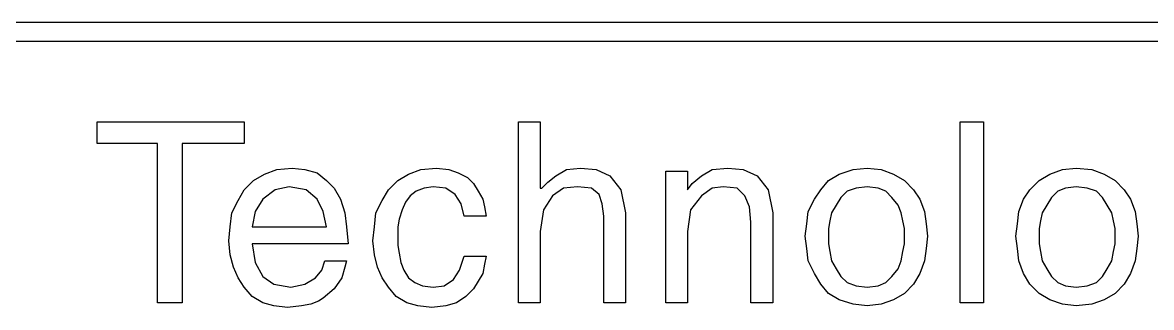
# Model space of a CAD drawing. Extents: x 0 to 406, y 0 to 300.
# Drawn here: x 213.65 to 225.52, y 287.41 to 290.41 of the extents above; entities that cross this region are included whole.
import ezdxf

# ---------------------------------------------------------------- set-up
doc = ezdxf.new("R2010")
doc.units = 0
doc.header["$LTSCALE"] = 12
doc.linetypes.add('0', pattern=[0])
doc.layers.add('TITLEBLK', color=7, linetype='CONTINUOUS')

msp = doc.modelspace()

# ---------------------------------------------------------------- linework, layer by layer
at = {"layer": 'TITLEBLK', "linetype": '0'}
for points in [[(243.043, 290.315), (243.043, 290.413), (203.366, 290.413), (203.366, 290.218), (243.043, 290.218), (243.043, 290.315), (243.043, 290.315)], [(214.43, 289.37), (215.978, 289.37), (215.978, 289.142), (215.326, 289.142), (215.326, 287.464), (215.066, 287.464), (215.066, 289.142), (214.43, 289.142), (214.43, 289.37), (214.43, 289.37)], [(219.987, 287.464), (219.758, 287.464), (219.758, 288.376), (219.742, 288.507), (219.71, 288.604), (219.628, 288.67), (219.481, 288.686), (219.335, 288.67), (219.221, 288.588), (219.123, 288.442), (219.09, 288.213), (219.09, 287.464), (218.862, 287.464), (218.862, 289.37), (219.09, 289.37), (219.09, 288.67), (219.107, 288.67), (219.172, 288.735), (219.253, 288.8), (219.367, 288.865), (219.514, 288.881), (219.677, 288.865), (219.824, 288.8), (219.938, 288.653), (219.987, 288.409), (219.987, 287.464), (219.987, 287.464)], [(223.751, 287.464), (223.506, 287.464), (223.506, 289.37), (223.751, 289.37), (223.751, 287.464), (223.751, 287.464)], [(217.054, 287.904), (217.037, 287.839), (217.005, 287.725), (216.923, 287.61), (216.809, 287.513), (216.76, 287.48), (216.679, 287.448), (216.581, 287.431), (216.434, 287.415), (216.288, 287.431), (216.174, 287.464), (216.06, 287.529), (215.978, 287.627), (215.913, 287.725), (215.864, 287.839), (215.831, 287.969), (215.815, 288.116), (215.831, 288.262), (215.848, 288.409), (215.913, 288.539), (215.978, 288.653), (216.076, 288.751), (216.19, 288.816), (216.32, 288.865), (216.483, 288.881), (216.614, 288.865), (216.744, 288.833), (216.842, 288.751), (216.923, 288.67), (216.988, 288.556), (217.037, 288.409), (217.054, 288.262), (217.07, 288.083), (216.06, 288.083), (216.092, 287.887), (216.174, 287.741), (216.288, 287.659), (216.467, 287.627), (216.614, 287.659), (216.728, 287.725), (216.793, 287.806), (216.825, 287.904), (217.054, 287.904), (217.054, 287.904)], [(218.292, 288.376), (218.259, 288.507), (218.194, 288.604), (218.096, 288.67), (217.966, 288.686), (217.868, 288.67), (217.787, 288.637), (217.722, 288.588), (217.673, 288.523), (217.64, 288.442), (217.608, 288.344), (217.591, 288.262), (217.591, 288.164), (217.591, 288.067), (217.608, 287.985), (217.624, 287.887), (217.656, 287.806), (217.705, 287.725), (217.77, 287.676), (217.852, 287.643), (217.966, 287.627), (218.08, 287.643), (218.178, 287.708), (218.243, 287.806), (218.292, 287.953), (218.52, 287.953), (218.504, 287.871), (218.487, 287.773), (218.439, 287.692), (218.39, 287.61), (218.308, 287.529), (218.21, 287.464), (218.096, 287.431), (217.95, 287.415), (217.803, 287.431), (217.689, 287.464), (217.575, 287.529), (217.493, 287.627), (217.428, 287.725), (217.379, 287.839), (217.347, 287.969), (217.331, 288.116), (217.347, 288.262), (217.363, 288.409), (217.428, 288.539), (217.493, 288.653), (217.591, 288.751), (217.705, 288.816), (217.836, 288.865), (217.999, 288.881), (218.129, 288.865), (218.227, 288.833), (218.324, 288.784), (218.39, 288.719), (218.439, 288.637), (218.487, 288.556), (218.504, 288.474), (218.52, 288.376), (218.292, 288.376), (218.292, 288.376)], [(221.535, 287.464), (221.306, 287.464), (221.306, 288.311), (221.29, 288.474), (221.241, 288.588), (221.16, 288.67), (221.013, 288.686), (220.899, 288.67), (220.785, 288.588), (220.671, 288.442), (220.638, 288.213), (220.638, 287.464), (220.41, 287.464), (220.41, 288.849), (220.638, 288.849), (220.638, 288.653), (220.638, 288.653), (220.687, 288.719), (220.785, 288.8), (220.899, 288.865), (221.062, 288.881), (221.225, 288.865), (221.372, 288.8), (221.486, 288.653), (221.535, 288.409), (221.535, 287.464), (221.535, 287.464)], [(222.528, 288.881), (222.675, 288.865), (222.805, 288.816), (222.92, 288.751), (223.017, 288.653), (223.082, 288.556), (223.131, 288.425), (223.148, 288.295), (223.164, 288.164), (223.148, 288.034), (223.131, 287.904), (223.082, 287.773), (223.017, 287.659), (222.92, 287.562), (222.805, 287.496), (222.675, 287.448), (222.528, 287.431), (222.382, 287.448), (222.235, 287.496), (222.121, 287.562), (222.04, 287.659), (221.974, 287.773), (221.909, 287.904), (221.893, 288.034), (221.877, 288.164), (221.893, 288.295), (221.909, 288.425), (221.974, 288.556), (222.04, 288.653), (222.121, 288.751), (222.235, 288.816), (222.382, 288.865), (222.528, 288.881), (222.528, 288.881)], [(224.728, 288.881), (224.891, 288.865), (225.022, 288.816), (225.136, 288.751), (225.233, 288.653), (225.299, 288.556), (225.347, 288.425), (225.364, 288.295), (225.38, 288.164), (225.364, 288.034), (225.347, 287.904), (225.299, 287.773), (225.233, 287.659), (225.136, 287.562), (225.022, 287.496), (224.891, 287.448), (224.728, 287.431), (224.582, 287.448), (224.451, 287.496), (224.337, 287.562), (224.239, 287.659), (224.174, 287.773), (224.125, 287.904), (224.109, 288.034), (224.093, 288.164), (224.109, 288.295), (224.125, 288.425), (224.174, 288.556), (224.239, 288.653), (224.337, 288.751), (224.451, 288.816), (224.582, 288.865), (224.728, 288.881), (224.728, 288.881)], [(216.842, 288.262), (216.809, 288.425), (216.744, 288.556), (216.63, 288.653), (216.451, 288.686), (216.304, 288.653), (216.174, 288.556), (216.092, 288.425), (216.06, 288.262), (216.842, 288.262), (216.842, 288.262)], [(222.528, 287.627), (222.643, 287.643), (222.724, 287.676), (222.789, 287.741), (222.854, 287.822), (222.887, 287.904), (222.903, 288.002), (222.92, 288.083), (222.92, 288.164), (222.92, 288.246), (222.903, 288.327), (222.887, 288.409), (222.854, 288.49), (222.789, 288.572), (222.724, 288.637), (222.643, 288.67), (222.528, 288.686), (222.414, 288.67), (222.317, 288.637), (222.251, 288.572), (222.203, 288.49), (222.154, 288.409), (222.137, 288.327), (222.121, 288.246), (222.121, 288.164), (222.121, 288.083), (222.137, 288.002), (222.154, 287.904), (222.203, 287.822), (222.251, 287.741), (222.317, 287.676), (222.414, 287.643), (222.528, 287.627), (222.528, 287.627)], [(224.728, 287.627), (224.842, 287.643), (224.94, 287.676), (225.005, 287.741), (225.054, 287.822), (225.103, 287.904), (225.119, 288.002), (225.136, 288.083), (225.136, 288.164), (225.136, 288.246), (225.119, 288.327), (225.103, 288.409), (225.054, 288.49), (225.005, 288.572), (224.94, 288.637), (224.842, 288.67), (224.728, 288.686), (224.614, 288.67), (224.533, 288.637), (224.468, 288.572), (224.419, 288.49), (224.37, 288.409), (224.353, 288.327), (224.337, 288.246), (224.337, 288.164), (224.337, 288.083), (224.353, 288.002), (224.37, 287.904), (224.419, 287.822), (224.468, 287.741), (224.533, 287.676), (224.614, 287.643), (224.728, 287.627), (224.728, 287.627)]]:
    msp.add_lwpolyline(points, dxfattribs=at)

doc.saveas('drawing.dxf')
